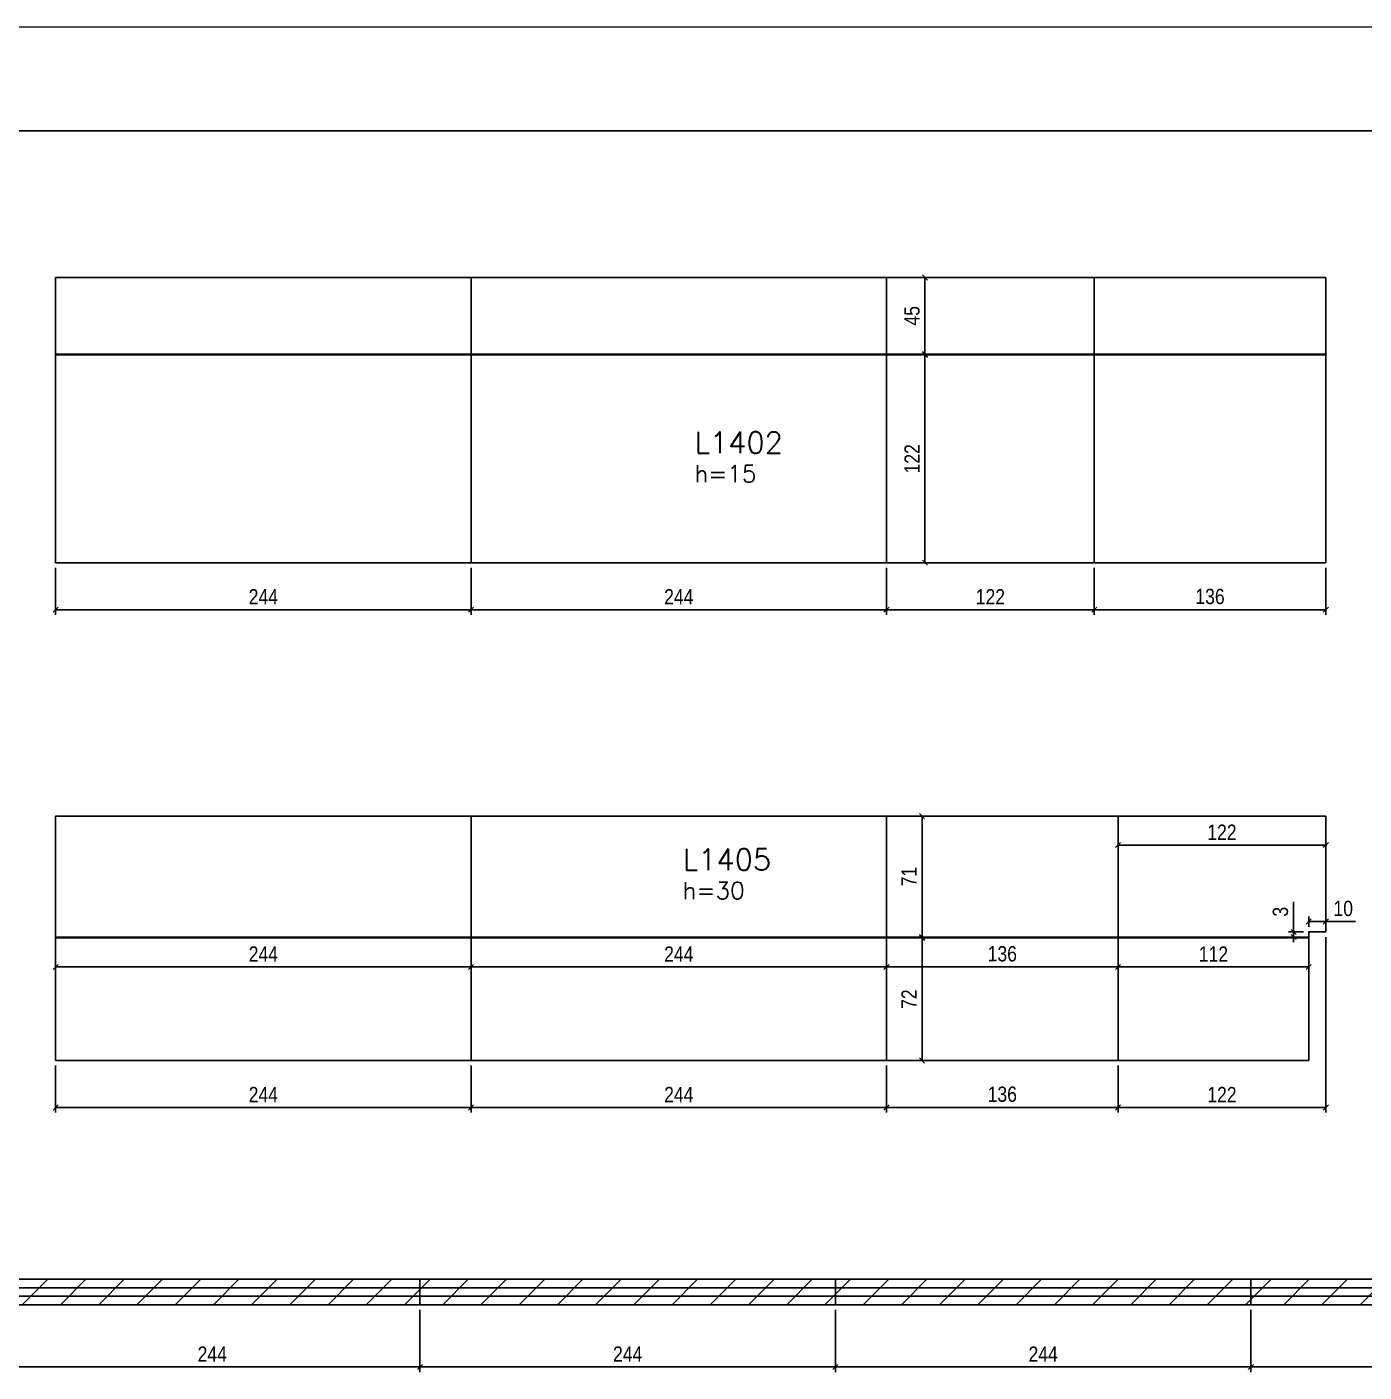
# Model space of a CAD drawing. Extents: x 1860 to 8661, y -614 to 3008.
# Drawn here: x 5493 to 6278, y 2217 to 3008 of the extents above; entities that cross this region are included whole.
import ezdxf

# ---------------------------------------------------------------- set-up
doc = ezdxf.new("R2010")
doc.units = 0
for name, color, linetype in [('COTA', 241, 'Continuous'), ('F-LAJES-DIM', 2, 'Continuous'), ('F-LAJES-NOME', 4, 'Continuous'), ('Painéis', 200, 'Continuous'), ('SARR_2.2x7', 40, 'Continuous')]:
    doc.layers.add(name, color=color, linetype=linetype)
doc.layers.add('FOLHA', color=255, linetype='Continuous', lineweight=5)
doc.layers.add('Hachura', color=251, linetype='Continuous', lineweight=9)
doc.styles.add('COTA TECNICA-50', font='techl___.ttf', dxfattribs={"height": 9})
doc.styles.add('MCP', font='romans.shx')
doc.dimstyles.new('COTA PAINEL-50', dxfattribs={"dimtxt": 9, "dimasz": 3, "dimexe": 3, "dimexo": 3, "dimgap": 3, "dimtad": 1, "dimdec": 1, "dimzin": 12, "dimdsep": 46, "dimtxsty": 'COTA TECNICA-50', "dimblk1": 'OBLIQUE', "dimblk2": 'OBLIQUE', "dimsah": 1, "dimcen": 0.9, "dimclrd": 4, "dimclre": 4, "dimclrt": 240, "dimadec": 1, "dimazin": 3, "dimtfac": 1, "dimtdec": 1, "dimtmove": 0, "dimatfit": 3, "dimfxl": 1, "dimtolj": 1, "dimtzin": 12, "dimarcsym": 0})

# ---------------------------------------------------------------- blocks, each defined once
blk = doc.blocks.new('_Oblique')
at = {"color": 0, "linetype": 'ByBlock', "lineweight": -2}
blk.add_line((-0.5, -0.5), (0.5, 0.5), dxfattribs=at)
blk = doc.blocks.new('*D351')
at = {"layer": 'COTA', "color": 4, "lineweight": -2, "transparency": 16777216}
for p, q in [((5509.51, 2689.95), (5509.51, 2662.34)), ((5753.51, 2689.95), (5753.51, 2662.34)), ((5509.51, 2665.34), (5753.51, 2665.34))]:
    blk.add_line(p, q, dxfattribs=at)
at = {"layer": 'Defpoints', "color": 0, "transparency": 16777216}
for p in [(5509.51, 2692.95), (5753.51, 2692.95), (5753.51, 2665.34)]:
    blk.add_point(p, dxfattribs=at)
at = {"layer": 'COTA', "color": 4, "lineweight": -2, "transparency": 16777216, "xscale": 3, "yscale": 3, "zscale": 3, "rotation": 180}
blk.add_blockref('_Oblique', (5509.51, 2665.34), dxfattribs=at)
at = {"layer": 'COTA', "color": 4, "lineweight": -2, "transparency": 16777216, "xscale": 3, "yscale": 3, "zscale": 3}
blk.add_blockref('_Oblique', (5753.51, 2665.34), dxfattribs=at)
at = {"layer": 'COTA', "color": 240, "transparency": 16777216, "insert": (5631.51, 2672.91), "char_height": 9, "attachment_point": 5, "style": 'COTA TECNICA-50'}
blk.add_mtext('\\A1;244', dxfattribs=at)
blk = doc.blocks.new('*D352')
at = {"layer": 'COTA', "color": 4, "lineweight": -2, "transparency": 16777216}
for p, q in [((5753.51, 2689.95), (5753.51, 2662.34)), ((5997.51, 2689.95), (5997.51, 2662.34)), ((5753.51, 2665.34), (5997.51, 2665.34))]:
    blk.add_line(p, q, dxfattribs=at)
at = {"layer": 'Defpoints', "color": 0, "transparency": 16777216}
for p in [(5753.51, 2692.95), (5997.51, 2692.95), (5997.51, 2665.34)]:
    blk.add_point(p, dxfattribs=at)
at = {"layer": 'COTA', "color": 4, "lineweight": -2, "transparency": 16777216, "xscale": 3, "yscale": 3, "zscale": 3, "rotation": 180}
blk.add_blockref('_Oblique', (5753.51, 2665.34), dxfattribs=at)
at = {"layer": 'COTA', "color": 4, "lineweight": -2, "transparency": 16777216, "xscale": 3, "yscale": 3, "zscale": 3}
blk.add_blockref('_Oblique', (5997.51, 2665.34), dxfattribs=at)
at = {"layer": 'COTA', "color": 240, "transparency": 16777216, "insert": (5875.51, 2672.91), "char_height": 9, "attachment_point": 5, "style": 'COTA TECNICA-50'}
blk.add_mtext('\\A1;244', dxfattribs=at)
blk = doc.blocks.new('*D353')
at = {"layer": 'COTA', "color": 4, "lineweight": -2, "transparency": 16777216}
for p, q in [((5997.51, 2689.95), (5997.51, 2662.34)), ((6119.51, 2689.95), (6119.51, 2662.34)), ((5997.51, 2665.34), (6119.51, 2665.34))]:
    blk.add_line(p, q, dxfattribs=at)
at = {"layer": 'Defpoints', "color": 0, "transparency": 16777216}
for p in [(5997.51, 2692.95), (6119.51, 2692.95), (6119.51, 2665.34)]:
    blk.add_point(p, dxfattribs=at)
at = {"layer": 'COTA', "color": 4, "lineweight": -2, "transparency": 16777216, "xscale": 3, "yscale": 3, "zscale": 3, "rotation": 180}
blk.add_blockref('_Oblique', (5997.51, 2665.34), dxfattribs=at)
at = {"layer": 'COTA', "color": 4, "lineweight": -2, "transparency": 16777216, "xscale": 3, "yscale": 3, "zscale": 3}
blk.add_blockref('_Oblique', (6119.51, 2665.34), dxfattribs=at)
at = {"layer": 'COTA', "color": 240, "transparency": 16777216, "insert": (6058.51, 2672.9), "char_height": 9, "attachment_point": 5, "style": 'COTA TECNICA-50'}
blk.add_mtext('\\A1;122', dxfattribs=at)
blk = doc.blocks.new('*D354')
at = {"layer": 'COTA', "color": 4, "lineweight": -2, "transparency": 16777216}
for p, q in [((6119.51, 2689.95), (6119.51, 2662.34)), ((6255.51, 2689.95), (6255.51, 2662.34)), ((6119.51, 2665.34), (6255.51, 2665.34))]:
    blk.add_line(p, q, dxfattribs=at)
at = {"layer": 'Defpoints', "color": 0, "transparency": 16777216}
for p in [(6119.51, 2692.95), (6255.51, 2692.95), (6255.51, 2665.34)]:
    blk.add_point(p, dxfattribs=at)
at = {"layer": 'COTA', "color": 4, "lineweight": -2, "transparency": 16777216, "xscale": 3, "yscale": 3, "zscale": 3, "rotation": 180}
blk.add_blockref('_Oblique', (6119.51, 2665.34), dxfattribs=at)
at = {"layer": 'COTA', "color": 4, "lineweight": -2, "transparency": 16777216, "xscale": 3, "yscale": 3, "zscale": 3}
blk.add_blockref('_Oblique', (6255.51, 2665.34), dxfattribs=at)
at = {"layer": 'COTA', "color": 240, "transparency": 16777216, "insert": (6187.51, 2673.04), "char_height": 9, "attachment_point": 5, "style": 'COTA TECNICA-50'}
blk.add_mtext('\\A1;136', dxfattribs=at)
blk = doc.blocks.new('*D358')
at = {"layer": 'COTA', "color": 4, "lineweight": -2, "transparency": 16777216}
for p, q in [((6000.51, 2814.95), (6023.1, 2814.95)), ((6020.1, 2692.95), (6020.1, 2814.95)), ((6000.51, 2692.95), (6023.1, 2692.95))]:
    blk.add_line(p, q, dxfattribs=at)
at = {"layer": 'Defpoints', "color": 0, "transparency": 16777216}
for p in [(5997.51, 2814.95), (6020.1, 2814.95), (5997.51, 2692.95)]:
    blk.add_point(p, dxfattribs=at)
at = {"layer": 'COTA', "color": 4, "lineweight": -2, "transparency": 16777216, "xscale": 3, "yscale": 3, "zscale": 3}
for p, rotation in [((6020.1, 2814.95), 90), ((6020.1, 2692.95), 270)]:
    blk.add_blockref('_Oblique', p, dxfattribs=dict(at, rotation=rotation))
at = {"layer": 'COTA', "color": 240, "transparency": 16777216, "insert": (6012.55, 2753.95), "char_height": 9, "attachment_point": 5, "rotation": 90, "style": 'COTA TECNICA-50'}
blk.add_mtext('\\A1;122', dxfattribs=at)
blk = doc.blocks.new('*D359')
at = {"layer": 'COTA', "color": 4, "lineweight": -2, "transparency": 16777216}
for p, q in [((6000.51, 2860.45), (6023.1, 2860.45)), ((6020.1, 2815.45), (6020.1, 2860.45)), ((6000.51, 2815.45), (6023.1, 2815.45))]:
    blk.add_line(p, q, dxfattribs=at)
at = {"layer": 'Defpoints', "color": 0, "transparency": 16777216}
for p in [(5997.51, 2860.45), (6020.1, 2860.45), (5997.51, 2815.45)]:
    blk.add_point(p, dxfattribs=at)
at = {"layer": 'COTA', "color": 4, "lineweight": -2, "transparency": 16777216, "xscale": 3, "yscale": 3, "zscale": 3}
for p, rotation in [((6020.1, 2860.45), 90), ((6020.1, 2815.45), 270)]:
    blk.add_blockref('_Oblique', p, dxfattribs=dict(at, rotation=rotation))
at = {"layer": 'COTA', "color": 240, "transparency": 16777216, "insert": (6012.5, 2837.95), "char_height": 9, "attachment_point": 5, "rotation": 90, "style": 'COTA TECNICA-50'}
blk.add_mtext('\\A1;45', dxfattribs=at)
blk = doc.blocks.new('*D363')
at = {"layer": 'COTA', "color": 4, "lineweight": -2, "transparency": 16777216}
for p, q in [((5509.51, 2397.55), (5509.51, 2369.95)), ((5753.51, 2397.55), (5753.51, 2369.95)), ((5509.51, 2372.95), (5753.51, 2372.95))]:
    blk.add_line(p, q, dxfattribs=at)
at = {"layer": 'Defpoints', "color": 0, "transparency": 16777216}
for p in [(5509.51, 2400.55), (5753.51, 2400.55), (5753.51, 2372.95)]:
    blk.add_point(p, dxfattribs=at)
at = {"layer": 'COTA', "color": 4, "lineweight": -2, "transparency": 16777216, "xscale": 3, "yscale": 3, "zscale": 3, "rotation": 180}
blk.add_blockref('_Oblique', (5509.51, 2372.95), dxfattribs=at)
at = {"layer": 'COTA', "color": 4, "lineweight": -2, "transparency": 16777216, "xscale": 3, "yscale": 3, "zscale": 3}
blk.add_blockref('_Oblique', (5753.51, 2372.95), dxfattribs=at)
at = {"layer": 'COTA', "color": 240, "transparency": 16777216, "insert": (5631.51, 2380.52), "char_height": 9, "attachment_point": 5, "style": 'COTA TECNICA-50'}
blk.add_mtext('\\A1;244', dxfattribs=at)
blk = doc.blocks.new('*D364')
at = {"layer": 'COTA', "color": 4, "lineweight": -2, "transparency": 16777216}
for p, q in [((5753.51, 2397.55), (5753.51, 2369.95)), ((5997.51, 2397.55), (5997.51, 2369.95)), ((5753.51, 2372.95), (5997.51, 2372.95))]:
    blk.add_line(p, q, dxfattribs=at)
at = {"layer": 'Defpoints', "color": 0, "transparency": 16777216}
for p in [(5753.51, 2400.55), (5997.51, 2400.55), (5997.51, 2372.95)]:
    blk.add_point(p, dxfattribs=at)
at = {"layer": 'COTA', "color": 4, "lineweight": -2, "transparency": 16777216, "xscale": 3, "yscale": 3, "zscale": 3, "rotation": 180}
blk.add_blockref('_Oblique', (5753.51, 2372.95), dxfattribs=at)
at = {"layer": 'COTA', "color": 4, "lineweight": -2, "transparency": 16777216, "xscale": 3, "yscale": 3, "zscale": 3}
blk.add_blockref('_Oblique', (5997.51, 2372.95), dxfattribs=at)
at = {"layer": 'COTA', "color": 240, "transparency": 16777216, "insert": (5875.51, 2380.52), "char_height": 9, "attachment_point": 5, "style": 'COTA TECNICA-50'}
blk.add_mtext('\\A1;244', dxfattribs=at)
blk = doc.blocks.new('*D365')
at = {"layer": 'COTA', "color": 4, "lineweight": -2, "transparency": 16777216}
for p, q in [((5997.51, 2397.55), (5997.51, 2369.95)), ((6133.51, 2397.55), (6133.51, 2369.95)), ((5997.51, 2372.95), (6133.51, 2372.95))]:
    blk.add_line(p, q, dxfattribs=at)
at = {"layer": 'Defpoints', "color": 0, "transparency": 16777216}
for p in [(5997.51, 2400.55), (6133.51, 2400.55), (6133.51, 2372.95)]:
    blk.add_point(p, dxfattribs=at)
at = {"layer": 'COTA', "color": 4, "lineweight": -2, "transparency": 16777216, "xscale": 3, "yscale": 3, "zscale": 3, "rotation": 180}
blk.add_blockref('_Oblique', (5997.51, 2372.95), dxfattribs=at)
at = {"layer": 'COTA', "color": 4, "lineweight": -2, "transparency": 16777216, "xscale": 3, "yscale": 3, "zscale": 3}
blk.add_blockref('_Oblique', (6133.51, 2372.95), dxfattribs=at)
at = {"layer": 'COTA', "color": 240, "transparency": 16777216, "insert": (6065.51, 2380.65), "char_height": 9, "attachment_point": 5, "style": 'COTA TECNICA-50'}
blk.add_mtext('\\A1;136', dxfattribs=at)
blk = doc.blocks.new('*D366')
at = {"layer": 'COTA', "color": 4, "lineweight": -2, "transparency": 16777216}
for p, q in [((6255.51, 2473.05), (6255.51, 2369.95)), ((6133.51, 2397.55), (6133.51, 2369.95)), ((6133.51, 2372.95), (6255.51, 2372.95))]:
    blk.add_line(p, q, dxfattribs=at)
at = {"layer": 'Defpoints', "color": 0, "transparency": 16777216}
for p in [(6255.51, 2476.05), (6133.51, 2400.55), (6255.51, 2372.95)]:
    blk.add_point(p, dxfattribs=at)
at = {"layer": 'COTA', "color": 4, "lineweight": -2, "transparency": 16777216, "xscale": 3, "yscale": 3, "zscale": 3, "rotation": 180}
blk.add_blockref('_Oblique', (6133.51, 2372.95), dxfattribs=at)
at = {"layer": 'COTA', "color": 4, "lineweight": -2, "transparency": 16777216, "xscale": 3, "yscale": 3, "zscale": 3}
blk.add_blockref('_Oblique', (6255.51, 2372.95), dxfattribs=at)
at = {"layer": 'COTA', "color": 240, "transparency": 16777216, "insert": (6194.51, 2380.5), "char_height": 9, "attachment_point": 5, "style": 'COTA TECNICA-50'}
blk.add_mtext('\\A1;122', dxfattribs=at)
blk = doc.blocks.new('*D367')
at = {"layer": 'COTA', "color": 4, "lineweight": -2, "transparency": 16777216}
for p, q in [((5509.51, 2469.55), (5509.51, 2452.47)), ((5753.51, 2469.3), (5753.51, 2452.47)), ((5509.51, 2455.47), (5753.51, 2455.47))]:
    blk.add_line(p, q, dxfattribs=at)
at = {"layer": 'Defpoints', "color": 0, "transparency": 16777216}
for p in [(5509.51, 2472.55), (5753.51, 2472.3), (5753.51, 2455.47)]:
    blk.add_point(p, dxfattribs=at)
at = {"layer": 'COTA', "color": 4, "lineweight": -2, "transparency": 16777216, "xscale": 3, "yscale": 3, "zscale": 3, "rotation": 180}
blk.add_blockref('_Oblique', (5509.51, 2455.47), dxfattribs=at)
at = {"layer": 'COTA', "color": 4, "lineweight": -2, "transparency": 16777216, "xscale": 3, "yscale": 3, "zscale": 3}
blk.add_blockref('_Oblique', (5753.51, 2455.47), dxfattribs=at)
at = {"layer": 'COTA', "color": 240, "transparency": 16777216, "insert": (5631.51, 2463.03), "char_height": 9, "attachment_point": 5, "style": 'COTA TECNICA-50'}
blk.add_mtext('\\A1;244', dxfattribs=at)
blk = doc.blocks.new('*D368')
at = {"layer": 'COTA', "color": 4, "lineweight": -2, "transparency": 16777216}
for p, q in [((5753.51, 2469.3), (5753.51, 2452.47)), ((5753.51, 2455.47), (5997.51, 2455.47))]:
    blk.add_line(p, q, dxfattribs=at)
at = {"layer": 'Defpoints', "color": 0, "transparency": 16777216}
for p in [(5753.51, 2472.3), (5997.51, 2455.47), (5997.51, 2455.47)]:
    blk.add_point(p, dxfattribs=at)
at = {"layer": 'COTA', "color": 4, "lineweight": -2, "transparency": 16777216, "xscale": 3, "yscale": 3, "zscale": 3, "rotation": 180}
blk.add_blockref('_Oblique', (5753.51, 2455.47), dxfattribs=at)
at = {"layer": 'COTA', "color": 4, "lineweight": -2, "transparency": 16777216, "xscale": 3, "yscale": 3, "zscale": 3}
blk.add_blockref('_Oblique', (5997.51, 2455.47), dxfattribs=at)
at = {"layer": 'COTA', "color": 240, "transparency": 16777216, "insert": (5875.51, 2463.03), "char_height": 9, "attachment_point": 5, "style": 'COTA TECNICA-50'}
blk.add_mtext('\\A1;244', dxfattribs=at)
blk = doc.blocks.new('*D369')
at = {"layer": 'COTA', "color": 4, "lineweight": -2, "transparency": 16777216}
blk.add_line((5997.51, 2455.47), (6133.51, 2455.47), dxfattribs=at)
at = {"layer": 'Defpoints', "color": 0, "transparency": 16777216}
for p in [(5997.51, 2455.47), (6133.51, 2455.47), (6133.51, 2455.47)]:
    blk.add_point(p, dxfattribs=at)
at = {"layer": 'COTA', "color": 4, "lineweight": -2, "transparency": 16777216, "xscale": 3, "yscale": 3, "zscale": 3, "rotation": 180}
blk.add_blockref('_Oblique', (5997.51, 2455.47), dxfattribs=at)
at = {"layer": 'COTA', "color": 4, "lineweight": -2, "transparency": 16777216, "xscale": 3, "yscale": 3, "zscale": 3}
blk.add_blockref('_Oblique', (6133.51, 2455.47), dxfattribs=at)
at = {"layer": 'COTA', "color": 240, "transparency": 16777216, "insert": (6065.51, 2463.16), "char_height": 9, "attachment_point": 5, "style": 'COTA TECNICA-50'}
blk.add_mtext('\\A1;136', dxfattribs=at)
blk = doc.blocks.new('*D370')
at = {"layer": 'COTA', "color": 4, "lineweight": -2, "transparency": 16777216}
blk.add_line((6133.51, 2455.47), (6245.51, 2455.47), dxfattribs=at)
at = {"layer": 'Defpoints', "color": 0, "transparency": 16777216}
for p in [(6133.51, 2455.47), (6245.51, 2455.47), (6245.51, 2455.47)]:
    blk.add_point(p, dxfattribs=at)
at = {"layer": 'COTA', "color": 4, "lineweight": -2, "transparency": 16777216, "xscale": 3, "yscale": 3, "zscale": 3, "rotation": 180}
blk.add_blockref('_Oblique', (6133.51, 2455.47), dxfattribs=at)
at = {"layer": 'COTA', "color": 4, "lineweight": -2, "transparency": 16777216, "xscale": 3, "yscale": 3, "zscale": 3}
blk.add_blockref('_Oblique', (6245.51, 2455.47), dxfattribs=at)
at = {"layer": 'COTA', "color": 240, "transparency": 16777216, "insert": (6189.51, 2463.02), "char_height": 9, "attachment_point": 5, "style": 'COTA TECNICA-50'}
blk.add_mtext('\\A1;112', dxfattribs=at)
blk = doc.blocks.new('*D371')
at = {"layer": 'COTA', "color": 4, "lineweight": -2, "transparency": 16777216}
for p, q in [((6133.51, 2541.05), (6133.51, 2524.06)), ((6255.51, 2541.05), (6255.51, 2524.06)), ((6133.51, 2527.06), (6255.51, 2527.06))]:
    blk.add_line(p, q, dxfattribs=at)
at = {"layer": 'Defpoints', "color": 0, "transparency": 16777216}
for p in [(6133.51, 2544.05), (6255.51, 2544.05), (6255.51, 2527.06)]:
    blk.add_point(p, dxfattribs=at)
at = {"layer": 'COTA', "color": 4, "lineweight": -2, "transparency": 16777216, "xscale": 3, "yscale": 3, "zscale": 3, "rotation": 180}
blk.add_blockref('_Oblique', (6133.51, 2527.06), dxfattribs=at)
at = {"layer": 'COTA', "color": 4, "lineweight": -2, "transparency": 16777216, "xscale": 3, "yscale": 3, "zscale": 3}
blk.add_blockref('_Oblique', (6255.51, 2527.06), dxfattribs=at)
at = {"layer": 'COTA', "color": 240, "transparency": 16777216, "insert": (6194.51, 2534.62), "char_height": 9, "attachment_point": 5, "style": 'COTA TECNICA-50'}
blk.add_mtext('\\A1;122', dxfattribs=at)
blk = doc.blocks.new('*D372')
at = {"layer": 'COTA', "color": 4, "lineweight": -2, "transparency": 16777216}
for p, q in [((6236.58, 2476.05), (6236.58, 2493.75)), ((6242.51, 2476.05), (6233.58, 2476.05)), ((6236.58, 2473.05), (6236.58, 2476.05)), ((6242.51, 2473.05), (6233.58, 2473.05)), ((6236.58, 2473.05), (6236.58, 2470.05))]:
    blk.add_line(p, q, dxfattribs=at)
at = {"layer": 'Defpoints', "color": 0, "transparency": 16777216}
for p in [(6236.58, 2476.05), (6245.51, 2476.05), (6245.51, 2473.05)]:
    blk.add_point(p, dxfattribs=at)
at = {"layer": 'COTA', "color": 4, "lineweight": -2, "transparency": 16777216, "xscale": 3, "yscale": 3, "zscale": 3}
for p, rotation in [((6236.58, 2476.05), 270), ((6236.58, 2473.05), 90)]:
    blk.add_blockref('_Oblique', p, dxfattribs=dict(at, rotation=rotation))
at = {"layer": 'COTA', "color": 240, "transparency": 16777216, "insert": (6228.88, 2487.9), "char_height": 9, "attachment_point": 5, "rotation": 90, "style": 'COTA TECNICA-50'}
blk.add_mtext('\\A1;3', dxfattribs=at)
blk = doc.blocks.new('*D373')
at = {"layer": 'COTA', "color": 4, "lineweight": -2, "transparency": 16777216}
for p, q in [((6245.51, 2479.05), (6245.51, 2485.2)), ((6245.51, 2482.2), (6255.51, 2482.2)), ((6255.51, 2479.05), (6255.51, 2485.2)), ((6255.51, 2482.2), (6272.99, 2482.2))]:
    blk.add_line(p, q, dxfattribs=at)
at = {"layer": 'Defpoints', "color": 0, "transparency": 16777216}
for p in [(6255.51, 2482.2), (6245.51, 2476.05), (6255.51, 2476.05)]:
    blk.add_point(p, dxfattribs=at)
at = {"layer": 'COTA', "color": 4, "lineweight": -2, "transparency": 16777216, "xscale": 3, "yscale": 3, "zscale": 3, "rotation": 180}
blk.add_blockref('_Oblique', (6245.51, 2482.2), dxfattribs=at)
at = {"layer": 'COTA', "color": 4, "lineweight": -2, "transparency": 16777216, "xscale": 3, "yscale": 3, "zscale": 3}
blk.add_blockref('_Oblique', (6255.51, 2482.2), dxfattribs=at)
at = {"layer": 'COTA', "color": 240, "transparency": 16777216, "insert": (6265.75, 2489.8), "char_height": 9, "attachment_point": 5, "style": 'COTA TECNICA-50'}
blk.add_mtext('\\A1;10', dxfattribs=at)
blk = doc.blocks.new('*D383')
at = {"layer": 'COTA', "color": 4, "lineweight": -2, "transparency": 16777216}
for p, q in [((6000.51, 2472.55), (6021.37, 2472.55)), ((6018.37, 2400.55), (6018.37, 2472.55)), ((6000.51, 2400.55), (6021.37, 2400.55))]:
    blk.add_line(p, q, dxfattribs=at)
at = {"layer": 'Defpoints', "color": 0, "transparency": 16777216}
for p in [(5997.51, 2472.55), (6018.37, 2472.55), (5997.51, 2400.55)]:
    blk.add_point(p, dxfattribs=at)
at = {"layer": 'COTA', "color": 4, "lineweight": -2, "transparency": 16777216, "xscale": 3, "yscale": 3, "zscale": 3}
for p, rotation in [((6018.37, 2472.55), 90), ((6018.37, 2400.55), 270)]:
    blk.add_blockref('_Oblique', p, dxfattribs=dict(at, rotation=rotation))
at = {"layer": 'COTA', "color": 240, "transparency": 16777216, "insert": (6010.8, 2436.55), "char_height": 9, "attachment_point": 5, "rotation": 90, "style": 'COTA TECNICA-50'}
blk.add_mtext('\\A1;72', dxfattribs=at)
blk = doc.blocks.new('*D384')
at = {"layer": 'COTA', "color": 4, "lineweight": -2, "transparency": 16777216}
for p, q in [((6000.51, 2544.05), (6021.37, 2544.05)), ((6018.37, 2473.05), (6018.37, 2544.05)), ((6000.51, 2473.05), (6021.37, 2473.05))]:
    blk.add_line(p, q, dxfattribs=at)
at = {"layer": 'Defpoints', "color": 0, "transparency": 16777216}
for p in [(5997.51, 2544.05), (6018.37, 2544.05), (5997.51, 2473.05)]:
    blk.add_point(p, dxfattribs=at)
at = {"layer": 'COTA', "color": 4, "lineweight": -2, "transparency": 16777216, "xscale": 3, "yscale": 3, "zscale": 3}
for p, rotation in [((6018.37, 2544.05), 90), ((6018.37, 2473.05), 270)]:
    blk.add_blockref('_Oblique', p, dxfattribs=dict(at, rotation=rotation))
at = {"layer": 'COTA', "color": 240, "transparency": 16777216, "insert": (6010.8, 2508.55), "char_height": 9, "attachment_point": 5, "rotation": 90, "style": 'COTA TECNICA-50'}
blk.add_mtext('\\A1;71', dxfattribs=at)
blk = doc.blocks.new('*D446')
at = {"layer": 'COTA', "color": 4, "lineweight": -2, "transparency": 16777216}
for p, q in [((5479.51, 2254.02), (5479.51, 2217.5)), ((5723.51, 2254.02), (5723.51, 2217.5)), ((5479.51, 2220.5), (5723.51, 2220.5))]:
    blk.add_line(p, q, dxfattribs=at)
at = {"layer": 'Defpoints', "color": 0, "transparency": 16777216}
for p in [(5479.51, 2257.02), (5723.51, 2257.02), (5723.51, 2220.5)]:
    blk.add_point(p, dxfattribs=at)
at = {"layer": 'COTA', "color": 4, "lineweight": -2, "transparency": 16777216, "xscale": 3, "yscale": 3, "zscale": 3, "rotation": 180}
blk.add_blockref('_Oblique', (5479.51, 2220.5), dxfattribs=at)
at = {"layer": 'COTA', "color": 4, "lineweight": -2, "transparency": 16777216, "xscale": 3, "yscale": 3, "zscale": 3}
blk.add_blockref('_Oblique', (5723.51, 2220.5), dxfattribs=at)
at = {"layer": 'COTA', "color": 240, "transparency": 16777216, "insert": (5601.51, 2228.07), "char_height": 9, "attachment_point": 5, "style": 'COTA TECNICA-50'}
blk.add_mtext('\\A1;244', dxfattribs=at)
blk = doc.blocks.new('*D447')
at = {"layer": 'COTA', "color": 4, "lineweight": -2, "transparency": 16777216}
for p, q in [((5723.51, 2254.02), (5723.51, 2217.5)), ((5967.51, 2254.02), (5967.51, 2217.5)), ((5723.51, 2220.5), (5967.51, 2220.5))]:
    blk.add_line(p, q, dxfattribs=at)
at = {"layer": 'Defpoints', "color": 0, "transparency": 16777216}
for p in [(5723.51, 2257.02), (5967.51, 2257.02), (5967.51, 2220.5)]:
    blk.add_point(p, dxfattribs=at)
at = {"layer": 'COTA', "color": 4, "lineweight": -2, "transparency": 16777216, "xscale": 3, "yscale": 3, "zscale": 3, "rotation": 180}
blk.add_blockref('_Oblique', (5723.51, 2220.5), dxfattribs=at)
at = {"layer": 'COTA', "color": 4, "lineweight": -2, "transparency": 16777216, "xscale": 3, "yscale": 3, "zscale": 3}
blk.add_blockref('_Oblique', (5967.51, 2220.5), dxfattribs=at)
at = {"layer": 'COTA', "color": 240, "transparency": 16777216, "insert": (5845.51, 2228.07), "char_height": 9, "attachment_point": 5, "style": 'COTA TECNICA-50'}
blk.add_mtext('\\A1;244', dxfattribs=at)
blk = doc.blocks.new('*D448')
at = {"layer": 'COTA', "color": 4, "lineweight": -2, "transparency": 16777216}
for p, q in [((5967.51, 2254.02), (5967.51, 2217.5)), ((6211.51, 2254.02), (6211.51, 2217.5)), ((5967.51, 2220.5), (6211.51, 2220.5))]:
    blk.add_line(p, q, dxfattribs=at)
at = {"layer": 'Defpoints', "color": 0, "transparency": 16777216}
for p in [(5967.51, 2257.02), (6211.51, 2257.02), (6211.51, 2220.5)]:
    blk.add_point(p, dxfattribs=at)
at = {"layer": 'COTA', "color": 4, "lineweight": -2, "transparency": 16777216, "xscale": 3, "yscale": 3, "zscale": 3, "rotation": 180}
blk.add_blockref('_Oblique', (5967.51, 2220.5), dxfattribs=at)
at = {"layer": 'COTA', "color": 4, "lineweight": -2, "transparency": 16777216, "xscale": 3, "yscale": 3, "zscale": 3}
blk.add_blockref('_Oblique', (6211.51, 2220.5), dxfattribs=at)
at = {"layer": 'COTA', "color": 240, "transparency": 16777216, "insert": (6089.51, 2228.07), "char_height": 9, "attachment_point": 5, "style": 'COTA TECNICA-50'}
blk.add_mtext('\\A1;244', dxfattribs=at)
blk = doc.blocks.new('*D449')
at = {"layer": 'COTA', "color": 4, "lineweight": -2, "transparency": 16777216}
for p, q in [((6211.51, 2254.02), (6211.51, 2217.5)), ((6455.51, 2254.02), (6455.51, 2217.5)), ((6211.51, 2220.5), (6455.51, 2220.5))]:
    blk.add_line(p, q, dxfattribs=at)
at = {"layer": 'Defpoints', "color": 0, "transparency": 16777216}
for p in [(6211.51, 2257.02), (6455.51, 2257.02), (6455.51, 2220.5)]:
    blk.add_point(p, dxfattribs=at)
at = {"layer": 'COTA', "color": 4, "lineweight": -2, "transparency": 16777216, "xscale": 3, "yscale": 3, "zscale": 3, "rotation": 180}
blk.add_blockref('_Oblique', (6211.51, 2220.5), dxfattribs=at)
at = {"layer": 'COTA', "color": 4, "lineweight": -2, "transparency": 16777216, "xscale": 3, "yscale": 3, "zscale": 3}
blk.add_blockref('_Oblique', (6455.51, 2220.5), dxfattribs=at)
at = {"layer": 'COTA', "color": 240, "transparency": 16777216, "insert": (6333.51, 2228.07), "char_height": 9, "attachment_point": 5, "style": 'COTA TECNICA-50'}
blk.add_mtext('\\A1;244', dxfattribs=at)

msp = doc.modelspace()

# ---------------------------------------------------------------- hatches: boundary and pattern name
at = {"layer": 'Hachura', "linetype": 'ByBlock'}
h = msp.add_hatch(dxfattribs=at)
h.set_pattern_fill('ANSI31', color=256, scale=5)
h.paths.add_polyline_path([(5479.51, 2272.02), (5479.51, 2257.02), (5723.51, 2257.02), (5723.51, 2272.02)])
h.paths.add_polyline_path([(5723.51, 2272.02), (5723.51, 2257.02), (5967.51, 2257.02), (5967.51, 2272.02)])
h.paths.add_polyline_path([(6211.51, 2257.02), (6211.51, 2272.02), (5967.51, 2272.02), (5967.51, 2257.02)])
h.paths.add_polyline_path([(6455.51, 2257.02), (6455.51, 2272.02), (6211.51, 2272.02), (6211.51, 2257.02)])
h.paths.add_polyline_path([(6699.51, 2257.02), (6699.51, 2272.02), (6455.51, 2272.02), (6455.51, 2257.02)])
h.paths.add_polyline_path([(6699.51, 2272.02), (6699.51, 2257.02), (6943.51, 2257.02), (6943.51, 2272.02)])
h.paths.add_polyline_path([(6943.51, 2272.02), (6943.51, 2257.02), (7060.51, 2257.02), (7060.51, 2272.02)])

# ---------------------------------------------------------------- linework, layer by layer
at = {"color": 30}
msp.add_line((2012.11, 2946.69), (8600.49, 2946.69), dxfattribs=at)
at = {"layer": 'FOLHA'}
msp.add_line((1859.7, 3007.66), (8661.45, 3007.66), dxfattribs=at)
at = {"layer": 'Painéis'}
for p, q in [((5753.51, 2860.45), (5753.51, 2692.95)), ((5997.51, 2860.45), (5997.51, 2692.95)), ((6119.51, 2860.45), (6119.51, 2692.95)), ((5509.51, 2815.45), (6255.51, 2815.45)), ((5509.51, 2814.95), (6255.51, 2814.95)), ((5753.51, 2544.05), (5753.51, 2400.55)), ((5997.51, 2544.05), (5997.51, 2400.55)), ((6133.51, 2544.05), (6133.51, 2400.55)), ((5509.51, 2473.05), (6245.51, 2473.05)), ((5509.51, 2472.55), (6245.51, 2472.55)), ((7060.51, 2272.02), (5479.51, 2272.02)), ((5723.51, 2272.02), (5723.51, 2257.02)), ((5967.51, 2272.02), (5967.51, 2257.02)), ((6211.51, 2272.02), (6211.51, 2257.02)), ((7060.51, 2257.02), (5479.51, 2257.02))]:
    msp.add_line(p, q, dxfattribs=at)
for points in [[(5509.51, 2692.95), (6255.51, 2692.95), (6255.51, 2860.45), (5509.51, 2860.45)], [(6255.51, 2544.05), (5509.51, 2544.05), (5509.51, 2500.55), (5509.51, 2400.55), (6245.51, 2400.55), (6245.51, 2476.05), (6255.51, 2476.05)]]:
    msp.add_lwpolyline(points, close=True, dxfattribs=at)
at = {"layer": 'SARR_2.2x7'}
for p, q in [((5479.51, 2267.02), (5723.51, 2267.02)), ((5479.51, 2262.02), (5723.51, 2262.02)), ((5723.51, 2267.02), (5967.51, 2267.02)), ((5723.51, 2262.02), (5967.51, 2262.02)), ((5967.51, 2267.02), (6211.51, 2267.02)), ((5967.51, 2262.02), (6211.51, 2262.02)), ((6211.51, 2267.02), (6455.51, 2267.02)), ((6211.51, 2262.02), (6455.51, 2262.02))]:
    msp.add_line(p, q, dxfattribs=at)

# ---------------------------------------------------------------- texts
at = {"layer": 'F-LAJES-DIM', "linetype": 'Continuous', "style": 'MCP'}
for s, p in [('h=15', (5884.71, 2740.21)), ('h=30', (5877.81, 2495.36))]:
    msp.add_text(s, height=10, dxfattribs=at).set_placement(p)
at = {"layer": 'F-LAJES-NOME', "linetype": 'Continuous', "style": 'MCP'}
for s, p in [('L1402', (5884.71, 2757.21)), ('L1405', (5877.81, 2512.36))]:
    msp.add_text(s, height=12.5, dxfattribs=at).set_placement(p)

# ---------------------------------------------------------------- dimensions: what is measured, and where the dimension line sits
at = {"layer": 'COTA'}
dim = msp.add_linear_dim(base=(6020.1, 2860.45), p1=(5997.51, 2815.45), p2=(5997.51, 2860.45), angle=90, dimstyle='COTA PAINEL-50', override={"dimtmove": 1}, dxfattribs=at)
dim.commit()
dim.dimension.update_dxf_attribs({"geometry": '*D359', "text_midpoint": (6012.5, 2837.95)})
for base, p1, p2, picture, middle in [((6020.1, 2814.95), (5997.51, 2692.95), (5997.51, 2814.95), '*D358', (6012.55, 2753.95)), ((6018.37, 2544.05), (5997.51, 2473.05), (5997.51, 2544.05), '*D384', (6010.8, 2508.55)), ((6236.58, 2476.05), (6245.51, 2473.05), (6245.51, 2476.05), '*D372', (6228.88, 2487.9)), ((6018.37, 2472.55), (5997.51, 2400.55), (5997.51, 2472.55), '*D383', (6010.8, 2436.55))]:
    dim = msp.add_linear_dim(base=base, p1=p1, p2=p2, angle=90, dimstyle='COTA PAINEL-50', dxfattribs=at)
    dim.commit()
    dim.dimension.update_dxf_attribs({"geometry": picture, "text_midpoint": middle})
for base, p1, p2, picture, middle in [((5753.51, 2665.34), (5509.51, 2692.95), (5753.51, 2692.95), '*D351', (5631.51, 2672.91)), ((6255.51, 2665.34), (6119.51, 2692.95), (6255.51, 2692.95), '*D354', (6187.51, 2673.04)), ((6255.51, 2527.06), (6133.51, 2544.05), (6255.51, 2544.05), '*D371', (6194.51, 2534.62)), ((6255.51, 2482.2), (6245.51, 2476.05), (6255.51, 2476.05), '*D373', (6265.75, 2489.8)), ((6255.51, 2372.95), (6133.51, 2400.55), (6255.51, 2476.05), '*D366', (6194.51, 2380.5)), ((5753.51, 2455.47), (5509.51, 2472.55), (5753.51, 2472.3), '*D367', (5631.51, 2463.03)), ((5753.51, 2372.95), (5509.51, 2400.55), (5753.51, 2400.55), '*D363', (5631.51, 2380.52)), ((5723.51, 2220.5), (5479.51, 2257.02), (5723.51, 2257.02), '*D446', (5601.51, 2228.07))]:
    dim = msp.add_linear_dim(base=base, p1=p1, p2=p2, dimstyle='COTA PAINEL-50', dxfattribs=at)
    dim.commit()
    dim.dimension.update_dxf_attribs({"geometry": picture, "text_midpoint": middle})
for base, p1, p2, picture, middle in [((5997.51, 2665.34), (5753.51, 2692.95), (5997.51, 2692.95), '*D352', (5875.51, 2672.91)), ((6119.51, 2665.34), (5997.51, 2692.95), (6119.51, 2692.95), '*D353', (6058.51, 2672.9)), ((5997.51, 2455.47), (5753.51, 2472.3), (5997.51, 2455.47), '*D368', (5875.51, 2463.03)), ((6133.51, 2455.47), (5997.51, 2455.47), (6133.51, 2455.47), '*D369', (6065.51, 2463.16)), ((6245.51, 2455.47), (6133.51, 2455.47), (6245.51, 2455.47), '*D370', (6189.51, 2463.02)), ((5997.51, 2372.95), (5753.51, 2400.55), (5997.51, 2400.55), '*D364', (5875.51, 2380.52)), ((6133.51, 2372.95), (5997.51, 2400.55), (6133.51, 2400.55), '*D365', (6065.51, 2380.65)), ((5967.51, 2220.5), (5723.51, 2257.02), (5967.51, 2257.02), '*D447', (5845.51, 2228.07)), ((6211.51, 2220.5), (5967.51, 2257.02), (6211.51, 2257.02), '*D448', (6089.51, 2228.07)), ((6455.51, 2220.5), (6211.51, 2257.02), (6455.51, 2257.02), '*D449', (6333.51, 2228.07))]:
    dim = msp.add_linear_dim(base=base, p1=p1, p2=p2, dimstyle='COTA PAINEL-50', override={"dimtmove": 1}, dxfattribs=at)
    dim.commit()
    dim.dimension.update_dxf_attribs({"geometry": picture, "text_midpoint": middle})

doc.saveas('drawing.dxf')
